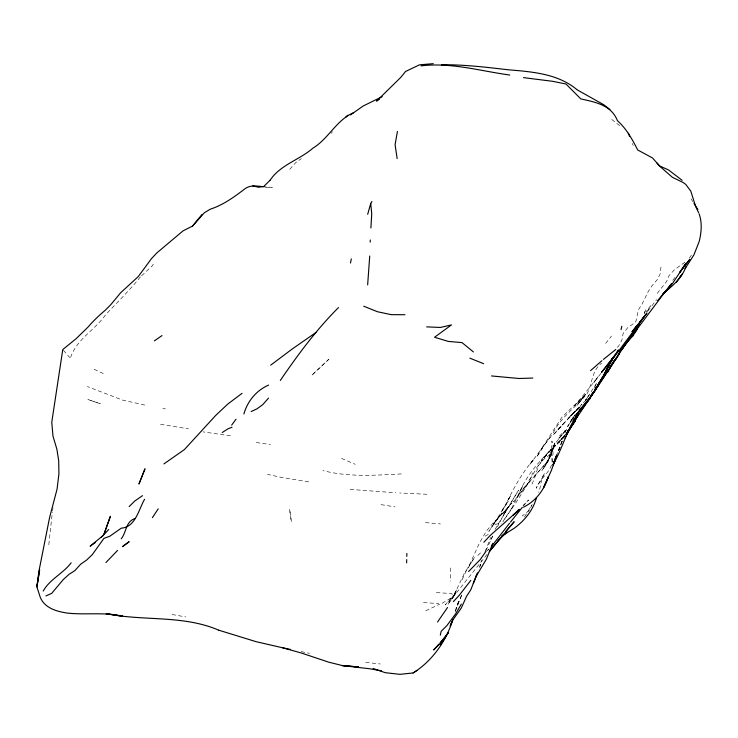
<?xml version="1.0" encoding="UTF-8"?>
<svg xmlns="http://www.w3.org/2000/svg" width="738" height="738" viewBox="0 0 738 738"><rect width="100%" height="100%" fill="white"/><g stroke="black" fill="none" stroke-linecap="round" stroke-linejoin="round"><path stroke-width="0.55" stroke-dasharray="3.69 2.77" d="M552.31 462.08L553.38 447.957L551.923 441.001L551.406 454.525L552.218 463.196M660.934 267.055L660.298 273.632L657.198 279.748L652.171 285.514L648.25 291.482L642.208 303.752L638.453 309.748L636.027 321.048L635.058 322.506L627.568 327.82L623.14 333.53L621.885 340.153L618.564 346.233L615.178 348.954M48.819 544.736L52.361 512.015M52.509 510.917L52.97 507.596M551.406 454.525L552.596 448.049L545.714 465.337L541.71 470.955L551.406 454.525L545.714 465.337L551.609 452.763L555.253 441.85L550.114 454.525L552.679 448.307L556.221 442.265L565.483 430.355L559.45 435.937M644.486 313.235L645.732 309.231L644.385 313.493M455.475 611.129L458.953 600.418L455.023 612.014M479.359 567.55L481.886 560.105M485.032 551.59L490.844 537.384M479.958 566.609L480.724 564.524L479.451 567.688M558.398 450.669L567.716 426.435L574.432 415.476M558.583 450.614L563.02 438.944M551.507 465.005C548.399 473.962 539.506 479.156 536.277 488.196L544.681 473.362C540.271 478.916 541.471 486.176 538.491 492.338M461.508 595.077L456.038 608.951L462.108 594.311M558.454 450.521L562.605 439.996M531.969 484.156L534.644 477.966L538.62 465.309L543.555 459.534L550.539 454.128L553.371 448.649M462.145 579.754L467.606 567.79M485.973 550.622L492.716 536.009M492.44 536.397L491.093 539.201L492.541 536.323M558.721 450.494L561.065 445.687M556.046 455.927L558.251 451.453M70.627 357.395C76.752 339.083 94.971 330.015 105.552 314.831C117.333 302.285 129.657 290.311 140.432 276.851M526.729 485.318L537.273 466.951L549.247 451.453L543.436 457.994L551.111 449.424C537.227 463.409 524.081 478.565 517.458 497.458L522.947 485.586L511.056 509.663L511.831 508.214L502.91 521.535L515.419 503.537L525.871 486.914L532.974 472.846M594.45 387.745L597.014 382.644L585.216 400.771L589.33 394.839M532.227 504.515L529.072 510.631L522.126 516.037M553.306 432.865C560.88 417.044 576 407.164 586.922 393.926C592.549 383.861 591.424 370.854 601.608 363.179M495.05 529.432L518.528 490.253L503.842 514.552M504.921 512.679L497.375 526.738M647.06 311.814L650.529 305.763L646.054 311.934M542.448 447.145L562.07 417.053L585.538 394.452L574.625 405.983L601.027 373.327M542.458 447.127L536.581 457.2L547.135 441.056L551.784 435.226L529.524 464.811L534.118 458.971C522.974 471.564 514.635 486.268 507.375 501.351L510.973 495.087L501.508 511.563L508.187 501.259L488.833 531.378L501.48 513.408L492.523 525.373L498.002 518.214L511.969 502.956L503.15 513.482L508.178 507.716L492.2 524.072L486.379 531.12L479.423 543.03L468.095 567.946L474.58 557.375L464.073 573.887L452.32 598.721L456.988 589.358L447.948 604.606L456.195 592.513L445.328 604.8L453.473 596.562L489.663 551.138M524.515 516.978L531.637 505.475M571.867 419.867L567.716 426.435L571.987 419.738M574.247 416.112L575.428 414.239M574.782 415.393L570.659 421.112M153.338 264.149L152.028 266.095L141.253 276.104M689.32 258.189L692.742 253.088M442.108 603.297L453.473 596.562L456.416 592.319M564.699 435.872L546.904 453.935L541.092 460.743L564.718 435.743M647.955 310.882L656.635 299.628M571.387 419.977L573.98 416.49M598.177 376.638L593.804 382.515L597.208 377.985M672.724 280.339L675.288 277.11M583.371 402.976L584.727 401.223M585.4 400.337L587.872 397.136M605.677 343.391L611.498 336.021M565.649 434.073L557.356 444.128L564.524 435.623M565.483 430.355L557.956 439.368L566.738 429.59M657.235 293.383L666.442 281.695L669.135 275.495L674.421 269.785L685.501 261.787M289.73 169.353L295.551 162.766L301.335 158.633M563.814 436.905L558.509 442.883L562.808 438.437M560.862 439.599L564.496 435.521L551.775 449.783M523.482 505.733L528.611 499.986L523.104 505.419M564.57 422.394L553.02 435.217L570.382 416.029L580.068 407.081M331.039 133.32L332.487 131.779M558.196 429.479L581.996 404.12L568.841 418.059L580.612 406.62L574.21 412.127M489.11 548.888L487.477 550.502L489.11 548.952M477.855 555.419L481.573 551.904M580.612 406.62L570.382 416.029L576.175 410.706M485.069 536.203L489.838 533.491M425.743 610.796L439.599 604.256M494.958 524.404L501.379 523.242M401.343 473.925C375.227 475.272 348.539 477.274 322.94 470.613M265.422 187.304L272.304 187.36L265.431 186.834M426.924 494.275L399.738 492.975M423.474 602.623L438.879 603.546M436.342 592.586L451.693 593.564L453.473 596.562M350.135 489.395L395.752 492.763M162.794 408.649L165.469 408.88M425.42 522.596L440.411 523.925M365.642 662.364L380.347 663.979M230.441 435.817L203.024 431.878M256.252 442.514L270.486 444.58M160.524 424.276L188.522 428.852M381.011 504.626L395.042 506.886M308.752 481.923L280.809 477.283L267.479 474.35M172.074 614.505L185.902 616.959M301.178 651.645L309.563 653.278M144.777 405.061L122.536 400.088L87.388 386.574M341.51 458.39L355.218 464.313M103.329 373.557L91.982 368.317M611.71 119.418L621.092 126.788M63.468 350.338L69.741 357.524M691.072 198.771L692.798 201.686M632.401 143.449L633.204 145.506M450.401 567.965L450.604 581.193M406.933 553.205L406.795 564.469L406.933 553.205M551.609 452.763L548.149 460.853L544.404 466.85L551.609 452.763M585.372 394.581L577.365 405.107L585.372 394.581M525.954 485.752L513.565 501.785L531.775 479.082L522.2 489.995L525.954 485.752M548.149 460.853L532.605 478.289L548.149 460.853M328.88 359.203L311.491 375.587L328.88 359.203M100.248 403.778L87.914 399.489L100.248 403.778M291.362 521.618L289.573 509.082L291.362 521.618"/><path stroke-width="1.11" d="M370.181 242.129L370.282 239.988M370.891 228.014L371.74 213.771L370.725 203.476L371.943 201.511M369.729 256.003L367.653 284.868M397.413 131.429L395.088 144.62L397.145 158.615M350.485 263.023L351.334 258.881M440.318 635.178L441.167 631.304L446.831 625.658L455.503 614.044L461.351 604.09M621.045 329.609L621.839 326.279M367.672 214.343L370.725 203.476M452.809 619.597C446.342 640.999 432.173 661.128 413.077 672.964L399.876 674.338L385.227 672.678L373.16 668.508M451.628 622.171L450.189 626.045L452.92 619.855L461.305 608.02L466.517 596.378L470.853 589.708L476.896 574.035M557.024 454.848L551.268 470.706L543.5 487.698L548.352 476.859C544.174 489.783 535.806 501.286 523.343 507.218M492.818 543.389L486.407 559.118L475.613 577.199M243.881 413.981C247.442 401.297 256.446 390.273 268.65 385.088M556.434 455.946L553.288 464.386C563.435 446.269 568.242 425.558 580.963 408.806C594.053 394.719 603.001 377.524 611.451 360.421L612.272 358.871L603.546 375.836M685.971 266.473C682.152 278.281 671.931 286.353 662.724 293.973M536.526 497.56C533.177 510.124 524.626 520.604 514.275 528.214L502.209 535.77M620.824 349.766L616.968 357.672L609.689 367.137M556.535 455.973L553.057 465.014L556.212 456.804M473.326 583.472L477.569 572.9M638.435 325.596L636.774 329.748L633.001 335.753L625.224 343.391M492.117 544.81L491.37 546.646L509.534 523.233M144.565 499.303C138.735 509.294 135.571 527.218 121.272 528.168L109.704 536.286L103.947 538.353L92.278 554.653L86.475 560.197L80.691 564.183L74.87 570.603L69.095 574.302L63.293 579.561L51.66 593.389L45.885 595.953M605.04 372.856L611.451 360.421L615.529 354.203M607.263 367.413C599.726 384.959 588.859 400.716 576.092 414.83L580.963 408.806M602.3 377.358L598.389 385.015L588.841 399.479L583.02 406.37M566.286 434.322C580.843 410.144 598.02 387.598 612.503 363.437M607.771 372.183L611.903 364.563M612.927 362.662L613.961 360.753M564.874 437.985L578.463 414.322L566.231 434.295M597.863 385.199L594.69 391.02L599.985 381.703L597.531 385.504M598.924 383.253L601.036 379.369M604.404 374.904L596.027 388.059M575.815 418.88L577.31 416.287M576.636 414.581L577.808 412.662M615.492 354.323L607.752 366.435L614.56 355.762M607.752 366.435L614.053 356.389M632.78 335.2L636.184 329.877M590.797 395.937L592.632 393.086M596.304 387.395L595.086 389.295L597.042 386.417M588.896 399.304L580.64 411.167M590.013 397.597L591.682 395.042M590.806 395.928L593.297 392.127M152.388 517.642L158.227 508.842M615.806 353.889L617.669 351.094M43.191 591.073C49.824 579.192 63.127 573.546 71.162 562.78M121.217 538.795C126.613 532.338 125.478 521.314 135.358 518.417M568.075 431.269L571.203 426.601L566.083 434.341M613.343 357.017L601.479 372.441L615.852 354.775L646.958 312.967L639.708 322.266M447.532 607.485L437.56 622.005M613.066 362.727L616.267 358.031M617.549 356.15L619.468 353.327L611.138 365.55M635.971 329.499L639.809 323.917M572.872 420.19L574.136 418.372M575.4 416.546L583.74 404.867M617.282 351.528L618.407 349.913M598.315 384.766L611.064 366.5L626.525 342.423L621.664 349.711L662.456 295.283L671.737 283.549L665.907 290.864L672.475 283.512L685.759 263.558L679.91 272.202L689.744 259.462L682.512 268.281M486.065 551.212L480.226 559.589L468.612 571.507M280.311 380.457C297.848 354.747 316.445 329.582 338.474 307.598M685.085 268.697L693.904 254.905L699.135 241.667C701.395 232.719 702.345 222.728 699.126 213.882M679.633 277.673L682.198 274.029L676.368 282.239M522.292 507.421L510.438 522.135M567.909 431.26L575.566 420.485L567.845 431.601M634.671 331.261L630.722 336.27L633.905 331.879M630.722 336.27L633.951 331.814M637.835 326.473L639.126 324.692M202.037 214.407L192.563 226.04L182.932 230.957L156.862 252.913L151.484 258.614L138.347 276.501L120.718 292.682L110.645 304.84L104.971 310.486A389.258 160.801 0.7 0 0 87.73 327.386L76.189 338.631L62.767 349.544L51.761 422.302L52.988 436.149L56.863 449.156L58.708 460.798L58.911 474.027L57.038 489.266L49.649 517.246L38.846 571.599L36.9 586.913L40.23 597.217C44.658 608.223 56.863 611.544 67.499 613.103C85.783 615.068 104.409 611.959 122.573 616.202L106.235 613.665C143.495 621.322 182.886 614.772 218.688 630.16M584.966 404.184L589.671 397.782M231.667 425.106L236.012 419.212M567.891 431.518L569.099 429.885L567.716 431.564M470.807 580.419L459.156 595.418L453.344 601.636M623.186 346.454L625.787 343.022L623.232 346.362M620.058 351.039L632.134 336.085M270.09 180.266C280.274 164.758 299.508 159.925 312.958 148.126C328.484 138.781 336.583 119.87 353.511 112.72M637.641 324.84L632.115 331.694L643.767 317.266L633.601 330.818L637.936 325.117L632.171 331.593M657.696 300.624L663.361 293.742M502.357 535.917L489.663 551.138L514.165 521.729L505.475 531.655M628.176 339.84L632.475 334.794M633.905 333.115L636.774 329.748L633.831 333.078M585.013 404.267L590.105 398.437L585.926 402.035M105.958 562.531L117.573 550.419M268.549 398.096L262.728 404.664L256.944 408.861L251.178 411.546M438.759 644.265L433.64 649.994L439.267 644.339L448.501 632.42L440.226 644.883L446.066 636.091L440.217 642.632M192.664 225.966L204.297 212.793L210.21 209.223C223.227 204.989 234.14 197.037 244.868 188.854C250.606 184.482 257.71 186.253 264.278 186.751M101.171 537.522L108.661 529.552M483.86 542.264L489.672 535.982L519.404 509.488M345.569 117.397L347.746 115.183M269.979 180.34L263.77 186.474L258.531 187.258L252.811 185.875M129.178 506.563L134.888 500.927L142.526 495.65M519.165 509.294L512.864 515.502L518.666 510.539M498.076 540.456L507.061 532.07L502.098 535.742M664.772 292.027L670.574 286.593L663.453 293.235M628.49 339.932L633.001 335.753M590.529 370.651L601.904 360.697M103.412 535.271L90.11 546.203L95.488 542.421M603.416 359.406L615.815 349.452M270.689 365.153L292.165 349.046L315.975 332.487M242.046 393.326L227.774 404.073L215.865 415.263L184.38 449.599L163.891 463.925M350.522 114.907L363.29 105.94L382.219 96.66M154.38 340.864L162.009 335.578M379.406 99.187L376.592 101.115L400.817 77.342L405.503 71.521L419.488 64.824L433.28 63.662M413.077 672.964L416.97 670.455M222.249 432.505L228.024 428.806L232.009 427.237M421.038 65.876C450.863 62.167 480.401 71.051 509.774 75.027M532.808 378.05L519.017 378.493L491.499 375.946M441.462 64.769C463.713 64.501 485.779 67.176 507.827 69.741C531.692 71.761 557.448 73.496 576.71 89.455M404.968 314.729L391.186 314.646L377.45 311.731L363.733 306.215M426.638 326.879L440.411 327.451L451.471 324.914L434.553 337.257L448.28 341.408L462.043 342.626L473.418 351.943M523.454 77.638L552.43 81.272L565.972 84.003L580.815 98.91C595.317 102.084 611.405 105.1 617.429 120.672C626.479 128.772 632.263 139.261 637.678 149.952L652.484 157.96L660.501 166.917L672.392 177.304L683.305 182.581L685.759 184.408L690.814 191.16L695.657 206.548L698.702 212.802M381.555 670.86L369.923 668.794L342.414 665.575L328.678 662.152L301.233 652.982L282.534 647.761L256.077 641.673L218.826 630.206M282.534 647.761L290.348 649.431M469.894 358.179L483.602 363.668M577.079 89.796L603.841 104.787L609.902 109.473M682.161 180.321L668.508 169.915L659.597 165.967L656.921 163.006M693.914 203.273L697.88 209.574M628.352 133.191L629.569 136.272M37.5 583.094L36.9 586.913L39.621 569.865L37.5 583.094M109.934 517.356L103.993 534.22L110.488 516.268L109.934 517.356M556.378 456.038L553.648 463.501L556.415 456.038M144.934 468.971L139.021 483.888L144.934 468.971M603.149 378.022L601.857 379.692L603.149 378.022M123.394 545.889L122.573 546.646L129.15 541.71L123.394 545.889M358.419 666.94L342.414 665.575L358.419 666.94"/></g></svg>
